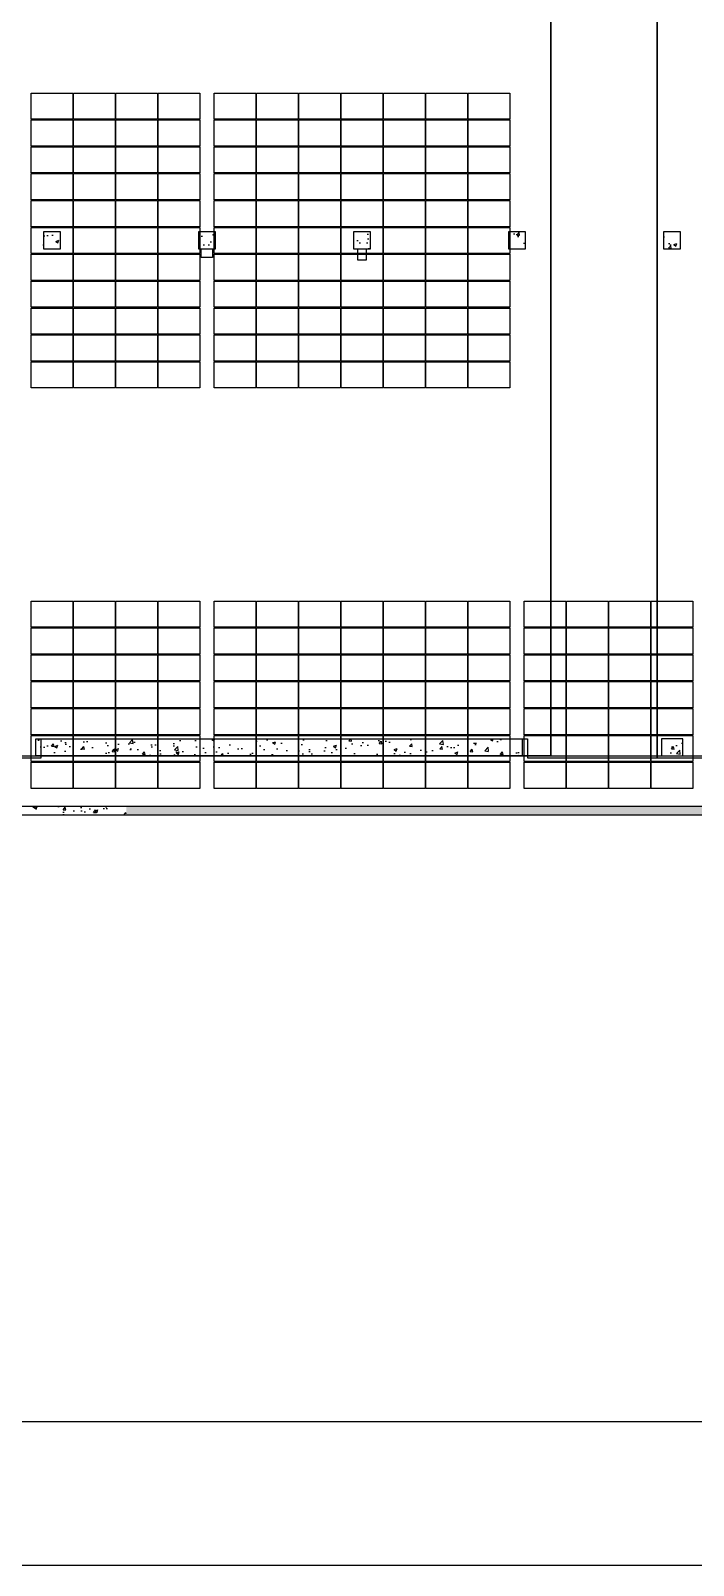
# Model space of a CAD drawing. Header units: inches. Extents: x 0.2 to 35.5, y 0.2 to 23.5.
# Drawn here: x 19.32 to 21.68, y 12.36 to 17.83 of the extents above; entities that cross this region are included whole.
import ezdxf
from ezdxf.enums import TextEntityAlignment as Align

# ---------------------------------------------------------------- set-up
doc = ezdxf.new("R2010")
doc.units = ezdxf.units.IN
doc.header["$MEASUREMENT"] = 0
for name, color, linetype in [('$AUDIT_BAD_LAYER1', 7, 'Continuous'), ('772-1$0$A-AREA', 9, 'Continuous'), ('772-1$0$A-COLS', 1, 'Continuous'), ('772-1$0$A-WALL-PATT', 8, 'Continuous'), ('772-7$0$A-AREA', 9, 'Continuous'), ('772-7$0$A-EQPM', 6, 'Continuous'), ('772-7$0$A-WALL-FULL', 7, 'Continuous'), ('A - Level 1', 7, 'Continuous'), ('A - Level 7', 7, 'Continuous'), ('MODULES', 1, 'Continuous')]:
    doc.layers.add(name, color=color, linetype=linetype)
doc.styles.add('Tahoma', font='TAHOMA.TTF')
pattern_1 = [(50, (2.13899, 8.54015), (0.1080809, -0.00945585), [0.0113014, -0.1243157]), (355, (2.13899, 8.54015), (-0.0209078, 0.1133446), [0.0090411, -0.0994526]), (100.4514, (2.148, 8.53936), (0.0871731, 0.1038887), [0.0096047, -0.1056521]), (46.1842, (2.13899, 8.57029), (0.160818, -0.0249414), [0.0169521, -0.1864736]), (96.6356, (2.15239, 8.56821), (0.1408403, 0.1467856), [0.014407, -0.158478]), (351.1842, (2.13899, 8.57029), (0.1408402, 0.1467858), [0.0135617, -0.1491789]), (21, (2.15406, 8.56275), (0.0899454, -0.0606689), [0.0113014, -0.1243157]), (326, (2.15406, 8.56275), (0.0366641, 0.1092698), [0.0090411, -0.0994526]), (71.4514, (2.16155, 8.5577), (0.1266095, 0.0486007), [0.0096047, -0.1056521]), (37.5, (2.13899, 8.54015), (0.00183232, 0.05016235), [0, -0.0982471, 0, -0.10095943, 0, -0.0998293]), (7.5, (2.13899, 8.54015), (0.03964082, 0.0594322), [0, -0.05756194, 0, -0.0959868, 0, -0.03804814]), (327.5, (2.105387, 8.54015), (0.08043941, -0.0033987), [0, -0.03767143, 0, -0.11753486, 0, -0.1559597]), (317.5, (2.09032, 8.54015), (0.0878778, 0.0150844), [0, -0.04897286, 0, -0.0780552, 0, -0.110754])]
pattern_2 = [(50, (-2.05026, -1.16883), (0.1080809, -0.00945585), [0.0113014, -0.1243157]), (355, (-2.05026, -1.16883), (-0.0209078, 0.1133446), [0.0090411, -0.0994526]), (100.4514, (-2.04126, -1.16961), (0.0871731, 0.1038887), [0.0096047, -0.1056521]), (46.1842, (-2.05026, -1.13869), (0.160818, -0.0249414), [0.016952, -0.1864736]), (96.6356, (-2.03686, -1.14077), (0.1408403, 0.1467856), [0.014407, -0.158478]), (351.1842, (-2.05026, -1.13869), (0.1408402, 0.1467858), [0.0135617, -0.149179]), (21, (-2.035195, -1.14622), (0.0899454, -0.0606689), [0.0113014, -0.1243157]), (326, (-2.0352, -1.14622), (0.0366641, 0.1092698), [0.0090411, -0.0994526]), (71.4514, (-2.0277, -1.15128), (0.1266095, 0.0486007), [0.0096047, -0.1056521]), (37.5, (-2.050263, -1.168826), (0.00183232, 0.05016235), [0, -0.0982471, 0, -0.10095943, 0, -0.0998293]), (7.5, (-2.050263, -1.168826), (0.03964082, 0.0594322), [0, -0.05756194, 0, -0.0959868, 0, -0.03804814]), (327.5, (-2.083866, -1.168826), (0.08043941, -0.0033987), [0, -0.03767143, 0, -0.11753486, 0, -0.1559597]), (317.5, (-2.098935, -1.168826), (0.0878778, 0.0150844), [0, -0.04897286, 0, -0.0780552, 0, -0.110754])]

# ---------------------------------------------------------------- blocks, each defined once
blk = doc.blocks.new('*E220')
at = {"layer": '772-1$0$A-WALL-PATT'}
h = blk.add_hatch(dxfattribs=at)
h.set_pattern_fill('AR-CONC', color=256, scale=0.015069, style=0)
h.set_pattern_definition(pattern_2)
h.paths.add_polyline_path([(3.4952, 3.6274), (3.4952, 3.6877), (3.4349, 3.6877), (3.4349, 3.6274)])
h = blk.add_hatch(dxfattribs=at)
h.set_pattern_fill('AR-CONC', color=256, scale=0.015069, style=0)
h.set_pattern_definition(pattern_2)
h.paths.add_polyline_path([(4.0477, 3.6877), (3.9874, 3.6877), (3.9874, 3.6274), (4.0477, 3.6274)])
h = blk.add_hatch(dxfattribs=at)
h.set_pattern_fill('AR-CONC', color=256, scale=0.015069, style=0)
h.set_pattern_definition(pattern_2)
h.paths.add_polyline_path([(4.6002, 3.6274), (4.6002, 3.6877), (4.5399, 3.6877), (4.5399, 3.6274)])
h = blk.add_hatch(dxfattribs=at)
h.set_pattern_fill('AR-CONC', color=256, scale=0.015069, style=0)
h.set_pattern_definition(pattern_2)
h.paths.add_polyline_path([(5.1527, 3.6274), (5.1527, 3.6877), (5.0925, 3.6877), (5.0925, 3.6274)])
h = blk.add_hatch(dxfattribs=at)
h.set_pattern_fill('AR-CONC', color=256, scale=0.015069, style=0)
h.set_pattern_definition(pattern_2)
h.paths.add_polyline_path([(5.7052, 3.6274), (5.7052, 3.6877), (5.645, 3.6877), (5.645, 3.6274)])
h = blk.add_hatch(dxfattribs=at)
h.set_pattern_fill('AR-CONC', color=256, scale=0.015069, style=0)
h.set_pattern_definition(pattern_1)
h.paths.add_polyline_path([(5.1404, 1.8192), (5.1404, 1.8795), (3.4075, 1.8795), (3.4075, 1.8192)])
h = blk.add_hatch(dxfattribs=at)
h.set_pattern_fill('AR-CONC', color=256, scale=0.015069, style=0)
h.set_pattern_definition(pattern_2)
h.paths.add_polyline_path([(5.7128, 1.8795), (5.6374, 1.8795), (5.6374, 1.8192), (5.7128, 1.8192)])
h = blk.add_hatch(dxfattribs=at)
h.set_pattern_fill('AR-CONC', color=256, scale=0.015069, style=0)
h.set_pattern_definition(pattern_1)
h.paths.add_polyline_path([(3.7299, 1.6384), (2.1309, 1.6384), (2.1309, 1.6083), (3.7299, 1.6083)])
h = blk.add_hatch(dxfattribs=at)
h.set_pattern_fill('AR-CONC', color=256, scale=0.015069, style=0)
h.set_pattern_definition(pattern_1)
h.paths.add_polyline_path([(8.3183, 1.6384), (3.7299, 1.6384), (3.7299, 1.6083), (8.3183, 1.6083)])
at = {"layer": '772-1$0$A-AREA', "elevation": 0}
for points in [[(11.3032, 7.5152), (0.9536, 7.5151), (0.9536, 7.3042), (0.8996, 7.3042), (0.8996, 7.2929), (0.6133, 7.2929), (0.6133, 7.313), (0.5631, 7.313), (0.5631, 7.2627), (0.5832, 7.2627), (0.5832, 7.0468), (0.5719, 7.0468), (0.5719, 6.9865), (0.5826, 6.9865), (0.5826, 6.7278), (0.3509, 6.7278), (0.3509, 6.7316), (0.2303, 6.7316), (0.2303, 1.6083), (8.9877, 1.6083)], [(2.8673, 4.9535), (2.8673, 4.1699), (2.9577, 4.1699), (2.9577, 3.1452), (2.8673, 3.1452), (2.8673, 1.8192), (5.2431, 1.8192), (5.2431, 1.8192), (3.4075, 1.8192), (3.4075, 1.8795), (5.1404, 1.8795), (5.1404, 1.8192), (5.2431, 1.8192), (5.2431, 5.4759)]]:
    blk.add_lwpolyline(points, dxfattribs=at)
for points in [[(5.2431, 5.4759), (5.2431, 1.8192), (6.2954, 1.8192), (6.2954, 3.6224), (6.3306, 3.6224), (6.3306, 3.6074), (6.5114, 3.6074), (6.5114, 3.6224), (6.5466, 3.6224), (6.5466, 3.1151), (6.5114, 3.1151), (6.5114, 3.1503), (6.3306, 3.1503), (6.3306, 3.1151), (6.2954, 3.1151), (6.2954, 1.8192), (7.84, 1.8192), (7.8399, 7.3042), (6.0645, 7.3042), (5.9063, 5.4959), (7.3703, 5.4959), (7.3703, 5.4357), (5.6374, 5.4357), (5.6374, 5.4759)], [(8.9525, 1.8192), (8.9525, 1.6384), (0.2605, 1.6384), (0.2605, 1.8192)]]:
    blk.add_lwpolyline(points, close=True, dxfattribs=at)
at = {"layer": '772-1$0$A-COLS', "elevation": 0}
for points in [[(3.4349, 3.6274), (3.4952, 3.6274), (3.4952, 3.6877), (3.4349, 3.6877)], [(3.9874, 3.6274), (4.0477, 3.6274), (4.0477, 3.6877), (3.9874, 3.6877)], [(4.5399, 3.6274), (4.6002, 3.6274), (4.6002, 3.6877), (4.5399, 3.6877)], [(5.0925, 3.6274), (5.1527, 3.6274), (5.1527, 3.6877), (5.0925, 3.6877)], [(5.645, 3.6274), (5.7052, 3.6274), (5.7052, 3.6877), (5.645, 3.6877)], [(5.6374, 1.8795), (5.6374, 1.8192), (5.7128, 1.8192), (5.7128, 1.8795)]]:
    blk.add_lwpolyline(points, close=True, dxfattribs=at)
blk = doc.blocks.new('*E289')
at = {"layer": '772-7$0$A-AREA', "elevation": 0}
blk.add_lwpolyline([(2.87, 7.943), (2.87, 2.443), (2.87, 2.443), (2.87, 2.443), (2.87, 2.443), (2.87, 2.443), (2.87, 2.443), (3.43, 2.443), (3.43, 2.443), (3.43, 2.5107), (5.1629, 2.5107), (5.1629, 2.443), (5.625, 2.443), (5.625, 6.0669)], dxfattribs=at)
blk.add_lwpolyline([(7.373, 6.0946), (7.373, 6.0669), (5.625, 6.0669), (5.625, 2.443), (7.8426, 2.443), (7.8426, 6.0946)], close=True, dxfattribs=at)
at = {"layer": '772-7$0$A-EQPM', "elevation": 0}
for points in [[(4.0001, 4.2587), (4.0403, 4.2587), (4.0403, 4.2286), (4.0001, 4.2286)], [(4.5878, 4.2587), (4.5878, 4.2185), (4.5577, 4.2185), (4.5577, 4.2587)]]:
    blk.add_lwpolyline(points, close=True, dxfattribs=at)
at = {"layer": '772-7$0$A-WALL-FULL'}
blk.add_lwpolyline([(3.43, 2.4505), (3.43, 2.5107), (5.1629, 2.5107), (5.1629, 2.4505)], close=True, dxfattribs=at)
blk = doc.blocks.new('*U296')
at = {"layer": '$AUDIT_BAD_LAYER1'}
blk.add_line((0.8423, -0.5126), (11.5259, -0.5126), dxfattribs=at)
at = {"layer": '$AUDIT_BAD_LAYER1', "style": 'Tahoma', "flags": 8}
blk.add_attdef('VIEWNAME', text='', height=0.1875, dxfattribs=at).set_placement((1.0922, -0.5109), align=Align.BOTTOM_LEFT)
blk.add_attdef('#', text='', height=0.1875, dxfattribs=at).set_placement((0.5922, -0.5109), align=Align.MIDDLE_CENTER)
blk.add_attdef('VPSCALE', text='', height=0.0938, dxfattribs=at).set_placement((11.5259, -0.589), align=Align.TOP_RIGHT)

msp = doc.modelspace()

# ---------------------------------------------------------------- linework, layer by layer
at = {"layer": '$AUDIT_BAD_LAYER1', "linetype": 'Continuous'}
msp.add_lwpolyline([(15.9316, 12.8733), (27.4575, 12.8733), (27.4575, 22.8538), (15.9316, 22.8538)], close=True, dxfattribs=at)
at = {"layer": 'MODULES', "elevation": 0}
for points in [[(19.4735, 17.5188), (19.3251, 17.5188), (19.3251, 17.6121), (19.4735, 17.6121)], [(19.6244, 17.5188), (19.476, 17.5188), (19.476, 17.6121), (19.6244, 17.6121)], [(19.7754, 17.5188), (19.6269, 17.5188), (19.6269, 17.6121), (19.7754, 17.6121)], [(19.9263, 17.5188), (19.7779, 17.5188), (19.7779, 17.6121), (19.9263, 17.6121)], [(20.1257, 17.5188), (19.9773, 17.5188), (19.9773, 17.6121), (20.1257, 17.6121)], [(20.2766, 17.5188), (20.1282, 17.5188), (20.1282, 17.6121), (20.2766, 17.6121)], [(20.4276, 17.5188), (20.2791, 17.5188), (20.2791, 17.6121), (20.4276, 17.6121)], [(20.5785, 17.5188), (20.4301, 17.5188), (20.4301, 17.6121), (20.5785, 17.6121)], [(20.7294, 17.5188), (20.581, 17.5188), (20.581, 17.6121), (20.7294, 17.6121)], [(20.8804, 17.5188), (20.732, 17.5188), (20.732, 17.6121), (20.8804, 17.6121)], [(21.0313, 17.5188), (20.8829, 17.5188), (20.8829, 17.6121), (21.0313, 17.6121)], [(19.4735, 17.4229), (19.3251, 17.4229), (19.3251, 17.5163), (19.4735, 17.5163)], [(19.6244, 17.4229), (19.476, 17.4229), (19.476, 17.5163), (19.6244, 17.5163)], [(19.7754, 17.4229), (19.6269, 17.4229), (19.6269, 17.5163), (19.7754, 17.5163)], [(19.9263, 17.4229), (19.7779, 17.4229), (19.7779, 17.5163), (19.9263, 17.5163)], [(20.1257, 17.4229), (19.9773, 17.4229), (19.9773, 17.5163), (20.1257, 17.5163)], [(20.2766, 17.4229), (20.1282, 17.4229), (20.1282, 17.5163), (20.2766, 17.5163)], [(20.4276, 17.4229), (20.2791, 17.4229), (20.2791, 17.5163), (20.4276, 17.5163)], [(20.5785, 17.4229), (20.4301, 17.4229), (20.4301, 17.5163), (20.5785, 17.5163)], [(20.7294, 17.4229), (20.581, 17.4229), (20.581, 17.5163), (20.7294, 17.5163)], [(20.8804, 17.4229), (20.732, 17.4229), (20.732, 17.5163), (20.8804, 17.5163)], [(21.0313, 17.4229), (20.8829, 17.4229), (20.8829, 17.5163), (21.0313, 17.5163)], [(19.4735, 17.3271), (19.3251, 17.3271), (19.3251, 17.4204), (19.4735, 17.4204)], [(19.6244, 17.3271), (19.476, 17.3271), (19.476, 17.4204), (19.6244, 17.4204)], [(19.7754, 17.3271), (19.6269, 17.3271), (19.6269, 17.4204), (19.7754, 17.4204)], [(19.9263, 17.3271), (19.7779, 17.3271), (19.7779, 17.4204), (19.9263, 17.4204)], [(20.1257, 17.3271), (19.9773, 17.3271), (19.9773, 17.4204), (20.1257, 17.4204)], [(20.2766, 17.3271), (20.1282, 17.3271), (20.1282, 17.4204), (20.2766, 17.4204)], [(20.4276, 17.3271), (20.2791, 17.3271), (20.2791, 17.4204), (20.4276, 17.4204)], [(20.5785, 17.3271), (20.4301, 17.3271), (20.4301, 17.4204), (20.5785, 17.4204)], [(20.7294, 17.3271), (20.581, 17.3271), (20.581, 17.4204), (20.7294, 17.4204)], [(20.8804, 17.3271), (20.732, 17.3271), (20.732, 17.4204), (20.8804, 17.4204)], [(21.0313, 17.3271), (20.8829, 17.3271), (20.8829, 17.4204), (21.0313, 17.4204)], [(19.4735, 17.2312), (19.3251, 17.2312), (19.3251, 17.3246), (19.4735, 17.3246)], [(19.6244, 17.2312), (19.476, 17.2312), (19.476, 17.3246), (19.6244, 17.3246)], [(19.7754, 17.2312), (19.6269, 17.2312), (19.6269, 17.3246), (19.7754, 17.3246)], [(19.9263, 17.2312), (19.7779, 17.2312), (19.7779, 17.3246), (19.9263, 17.3246)], [(20.1257, 17.2312), (19.9773, 17.2312), (19.9773, 17.3246), (20.1257, 17.3246)], [(20.2766, 17.2312), (20.1282, 17.2312), (20.1282, 17.3246), (20.2766, 17.3246)], [(20.4276, 17.2312), (20.2791, 17.2312), (20.2791, 17.3246), (20.4276, 17.3246)], [(20.5785, 17.2312), (20.4301, 17.2312), (20.4301, 17.3246), (20.5785, 17.3246)], [(20.7294, 17.2312), (20.581, 17.2312), (20.581, 17.3246), (20.7294, 17.3246)], [(20.8804, 17.2312), (20.732, 17.2312), (20.732, 17.3246), (20.8804, 17.3246)], [(21.0313, 17.2312), (20.8829, 17.2312), (20.8829, 17.3246), (21.0313, 17.3246)], [(19.4735, 17.1354), (19.3251, 17.1354), (19.3251, 17.2287), (19.4735, 17.2287)], [(19.6244, 17.1354), (19.476, 17.1354), (19.476, 17.2287), (19.6244, 17.2287)], [(19.7754, 17.1354), (19.6269, 17.1354), (19.6269, 17.2287), (19.7754, 17.2287)], [(19.9263, 17.1354), (19.7779, 17.1354), (19.7779, 17.2287), (19.9263, 17.2287)], [(20.1257, 17.1354), (19.9773, 17.1354), (19.9773, 17.2287), (20.1257, 17.2287)], [(20.2766, 17.1354), (20.1282, 17.1354), (20.1282, 17.2287), (20.2766, 17.2287)], [(20.4276, 17.1354), (20.2791, 17.1354), (20.2791, 17.2287), (20.4276, 17.2287)], [(20.5785, 17.1354), (20.4301, 17.1354), (20.4301, 17.2287), (20.5785, 17.2287)], [(20.7294, 17.1354), (20.581, 17.1354), (20.581, 17.2287), (20.7294, 17.2287)], [(20.8804, 17.1354), (20.732, 17.1354), (20.732, 17.2287), (20.8804, 17.2287)], [(21.0313, 17.1354), (20.8829, 17.1354), (20.8829, 17.2287), (21.0313, 17.2287)], [(19.4735, 17.0395), (19.3251, 17.0395), (19.3251, 17.1329), (19.4735, 17.1329)], [(19.6244, 17.0395), (19.476, 17.0395), (19.476, 17.1329), (19.6244, 17.1329)], [(19.7754, 17.0395), (19.6269, 17.0395), (19.6269, 17.1329), (19.7754, 17.1329)], [(19.9263, 17.0395), (19.7779, 17.0395), (19.7779, 17.1329), (19.9263, 17.1329)], [(20.1257, 17.0395), (19.9773, 17.0395), (19.9773, 17.1329), (20.1257, 17.1329)], [(20.2766, 17.0395), (20.1282, 17.0395), (20.1282, 17.1329), (20.2766, 17.1329)], [(20.4276, 17.0395), (20.2791, 17.0395), (20.2791, 17.1329), (20.4276, 17.1329)], [(20.5785, 17.0395), (20.4301, 17.0395), (20.4301, 17.1329), (20.5785, 17.1329)], [(20.7294, 17.0395), (20.581, 17.0395), (20.581, 17.1329), (20.7294, 17.1329)], [(20.8804, 17.0395), (20.732, 17.0395), (20.732, 17.1329), (20.8804, 17.1329)], [(21.0313, 17.0395), (20.8829, 17.0395), (20.8829, 17.1329), (21.0313, 17.1329)], [(19.4735, 16.9437), (19.3251, 16.9437), (19.3251, 17.037), (19.4735, 17.037)], [(19.6244, 16.9437), (19.476, 16.9437), (19.476, 17.037), (19.6244, 17.037)], [(19.7754, 16.9437), (19.6269, 16.9437), (19.6269, 17.037), (19.7754, 17.037)], [(19.9263, 16.9437), (19.7779, 16.9437), (19.7779, 17.037), (19.9263, 17.037)], [(20.1257, 16.9437), (19.9773, 16.9437), (19.9773, 17.037), (20.1257, 17.037)], [(20.2766, 16.9437), (20.1282, 16.9437), (20.1282, 17.037), (20.2766, 17.037)], [(20.4276, 16.9437), (20.2791, 16.9437), (20.2791, 17.037), (20.4276, 17.037)], [(20.5785, 16.9437), (20.4301, 16.9437), (20.4301, 17.037), (20.5785, 17.037)], [(20.7294, 16.9437), (20.581, 16.9437), (20.581, 17.037), (20.7294, 17.037)], [(20.8804, 16.9437), (20.732, 16.9437), (20.732, 17.037), (20.8804, 17.037)], [(21.0313, 16.9437), (20.8829, 16.9437), (20.8829, 17.037), (21.0313, 17.037)], [(19.4735, 16.8478), (19.3251, 16.8478), (19.3251, 16.9412), (19.4735, 16.9412)], [(19.6244, 16.8478), (19.476, 16.8478), (19.476, 16.9412), (19.6244, 16.9412)], [(19.7754, 16.8478), (19.6269, 16.8478), (19.6269, 16.9412), (19.7754, 16.9412)], [(19.9263, 16.8478), (19.7779, 16.8478), (19.7779, 16.9412), (19.9263, 16.9412)], [(20.1257, 16.8478), (19.9773, 16.8478), (19.9773, 16.9412), (20.1257, 16.9412)], [(20.2766, 16.8478), (20.1282, 16.8478), (20.1282, 16.9412), (20.2766, 16.9412)], [(20.4276, 16.8478), (20.2791, 16.8478), (20.2791, 16.9412), (20.4276, 16.9412)], [(20.5785, 16.8478), (20.4301, 16.8478), (20.4301, 16.9412), (20.5785, 16.9412)], [(20.7294, 16.8478), (20.581, 16.8478), (20.581, 16.9412), (20.7294, 16.9412)], [(20.8804, 16.8478), (20.732, 16.8478), (20.732, 16.9412), (20.8804, 16.9412)], [(21.0313, 16.8478), (20.8829, 16.8478), (20.8829, 16.9412), (21.0313, 16.9412)], [(19.4735, 16.752), (19.3251, 16.752), (19.3251, 16.8453), (19.4735, 16.8453)], [(19.6244, 16.752), (19.476, 16.752), (19.476, 16.8453), (19.6244, 16.8453)], [(19.7754, 16.752), (19.6269, 16.752), (19.6269, 16.8453), (19.7754, 16.8453)], [(19.9263, 16.752), (19.7779, 16.752), (19.7779, 16.8453), (19.9263, 16.8453)], [(20.1257, 16.752), (19.9773, 16.752), (19.9773, 16.8453), (20.1257, 16.8453)], [(20.2766, 16.752), (20.1282, 16.752), (20.1282, 16.8453), (20.2766, 16.8453)], [(20.4276, 16.752), (20.2791, 16.752), (20.2791, 16.8453), (20.4276, 16.8453)], [(20.5785, 16.752), (20.4301, 16.752), (20.4301, 16.8453), (20.5785, 16.8453)], [(20.7294, 16.752), (20.581, 16.752), (20.581, 16.8453), (20.7294, 16.8453)], [(20.8804, 16.752), (20.732, 16.752), (20.732, 16.8453), (20.8804, 16.8453)], [(21.0313, 16.752), (20.8829, 16.752), (20.8829, 16.8453), (21.0313, 16.8453)], [(19.4735, 16.6561), (19.3251, 16.6561), (19.3251, 16.7494), (19.4735, 16.7494)], [(19.6244, 16.6561), (19.476, 16.6561), (19.476, 16.7494), (19.6244, 16.7494)], [(19.7754, 16.6561), (19.6269, 16.6561), (19.6269, 16.7494), (19.7754, 16.7494)], [(19.9263, 16.6561), (19.7779, 16.6561), (19.7779, 16.7494), (19.9263, 16.7494)], [(20.1257, 16.6561), (19.9773, 16.6561), (19.9773, 16.7494), (20.1257, 16.7494)], [(20.2766, 16.6561), (20.1282, 16.6561), (20.1282, 16.7494), (20.2766, 16.7494)], [(20.4276, 16.6561), (20.2791, 16.6561), (20.2791, 16.7494), (20.4276, 16.7494)], [(20.5785, 16.6561), (20.4301, 16.6561), (20.4301, 16.7494), (20.5785, 16.7494)], [(20.7294, 16.6561), (20.581, 16.6561), (20.581, 16.7494), (20.7294, 16.7494)], [(20.8804, 16.6561), (20.732, 16.6561), (20.732, 16.7494), (20.8804, 16.7494)], [(21.0313, 16.6561), (20.8829, 16.6561), (20.8829, 16.7494), (21.0313, 16.7494)], [(19.4735, 16.5602), (19.3251, 16.5602), (19.3251, 16.6536), (19.4735, 16.6536)], [(19.6244, 16.5602), (19.476, 16.5602), (19.476, 16.6536), (19.6244, 16.6536)], [(19.7754, 16.5602), (19.6269, 16.5602), (19.6269, 16.6536), (19.7754, 16.6536)], [(19.9263, 16.5602), (19.7779, 16.5602), (19.7779, 16.6536), (19.9263, 16.6536)], [(20.1257, 16.5602), (19.9773, 16.5602), (19.9773, 16.6536), (20.1257, 16.6536)], [(20.2766, 16.5602), (20.1282, 16.5602), (20.1282, 16.6536), (20.2766, 16.6536)], [(20.4276, 16.5602), (20.2791, 16.5602), (20.2791, 16.6536), (20.4276, 16.6536)], [(20.5785, 16.5602), (20.4301, 16.5602), (20.4301, 16.6536), (20.5785, 16.6536)], [(20.7294, 16.5602), (20.581, 16.5602), (20.581, 16.6536), (20.7294, 16.6536)], [(20.8804, 16.5602), (20.732, 16.5602), (20.732, 16.6536), (20.8804, 16.6536)], [(21.0313, 16.5602), (20.8829, 16.5602), (20.8829, 16.6536), (21.0313, 16.6536)]]:
    msp.add_lwpolyline(points, close=True, dxfattribs=at)
at = {"layer": 'MODULES'}
for points in [[(19.3251, 15.8001), (19.4735, 15.8001), (19.4735, 15.7068), (19.3251, 15.7068)], [(19.476, 15.8001), (19.6244, 15.8001), (19.6244, 15.7068), (19.476, 15.7068)], [(19.6269, 15.8001), (19.7754, 15.8001), (19.7754, 15.7068), (19.6269, 15.7068)], [(19.7779, 15.8001), (19.9263, 15.8001), (19.9263, 15.7068), (19.7779, 15.7068)], [(19.9773, 15.8001), (20.1257, 15.8001), (20.1257, 15.7068), (19.9773, 15.7068)], [(20.1282, 15.8001), (20.2767, 15.8001), (20.2767, 15.7068), (20.1282, 15.7068)], [(20.2792, 15.8001), (20.4276, 15.8001), (20.4276, 15.7068), (20.2792, 15.7068)], [(20.4301, 15.8001), (20.5785, 15.8001), (20.5785, 15.7068), (20.4301, 15.7068)], [(20.581, 15.8001), (20.7295, 15.8001), (20.7295, 15.7068), (20.581, 15.7068)], [(20.732, 15.8001), (20.8804, 15.8001), (20.8804, 15.7068), (20.732, 15.7068)], [(20.8829, 15.8001), (21.0313, 15.8001), (21.0313, 15.7068), (20.8829, 15.7068)], [(21.0823, 15.8001), (21.2307, 15.8001), (21.2307, 15.7068), (21.0823, 15.7068)], [(21.2333, 15.8001), (21.3817, 15.8001), (21.3817, 15.7068), (21.2333, 15.7068)], [(21.3842, 15.8001), (21.5326, 15.8001), (21.5326, 15.7068), (21.3842, 15.7068)], [(21.5351, 15.8001), (21.6836, 15.8001), (21.6836, 15.7068), (21.5351, 15.7068)], [(19.3251, 15.7043), (19.4735, 15.7043), (19.4735, 15.6109), (19.3251, 15.6109)], [(19.476, 15.7043), (19.6244, 15.7043), (19.6244, 15.6109), (19.476, 15.6109)], [(19.6269, 15.7043), (19.7754, 15.7043), (19.7754, 15.6109), (19.6269, 15.6109)], [(19.7779, 15.7043), (19.9263, 15.7043), (19.9263, 15.6109), (19.7779, 15.6109)], [(19.9773, 15.7043), (20.1257, 15.7043), (20.1257, 15.6109), (19.9773, 15.6109)], [(20.1282, 15.7043), (20.2767, 15.7043), (20.2767, 15.6109), (20.1282, 15.6109)], [(20.2792, 15.7043), (20.4276, 15.7043), (20.4276, 15.6109), (20.2792, 15.6109)], [(20.4301, 15.7043), (20.5785, 15.7043), (20.5785, 15.6109), (20.4301, 15.6109)], [(20.581, 15.7043), (20.7295, 15.7043), (20.7295, 15.6109), (20.581, 15.6109)], [(20.732, 15.7043), (20.8804, 15.7043), (20.8804, 15.6109), (20.732, 15.6109)], [(20.8829, 15.7043), (21.0313, 15.7043), (21.0313, 15.6109), (20.8829, 15.6109)], [(21.0823, 15.7043), (21.2307, 15.7043), (21.2307, 15.6109), (21.0823, 15.6109)], [(21.2333, 15.7043), (21.3817, 15.7043), (21.3817, 15.6109), (21.2333, 15.6109)], [(21.3842, 15.7043), (21.5326, 15.7043), (21.5326, 15.6109), (21.3842, 15.6109)], [(21.5351, 15.7043), (21.6836, 15.7043), (21.6836, 15.6109), (21.5351, 15.6109)], [(19.3251, 15.6084), (19.4735, 15.6084), (19.4735, 15.5151), (19.3251, 15.5151)], [(19.476, 15.6084), (19.6244, 15.6084), (19.6244, 15.5151), (19.476, 15.5151)], [(19.6269, 15.6084), (19.7754, 15.6084), (19.7754, 15.5151), (19.6269, 15.5151)], [(19.7779, 15.6084), (19.9263, 15.6084), (19.9263, 15.5151), (19.7779, 15.5151)], [(19.9773, 15.6084), (20.1257, 15.6084), (20.1257, 15.5151), (19.9773, 15.5151)], [(20.1282, 15.6084), (20.2767, 15.6084), (20.2767, 15.5151), (20.1282, 15.5151)], [(20.2792, 15.6084), (20.4276, 15.6084), (20.4276, 15.5151), (20.2792, 15.5151)], [(20.4301, 15.6084), (20.5785, 15.6084), (20.5785, 15.5151), (20.4301, 15.5151)], [(20.581, 15.6084), (20.7295, 15.6084), (20.7295, 15.5151), (20.581, 15.5151)], [(20.732, 15.6084), (20.8804, 15.6084), (20.8804, 15.5151), (20.732, 15.5151)], [(20.8829, 15.6084), (21.0313, 15.6084), (21.0313, 15.5151), (20.8829, 15.5151)], [(21.0823, 15.6084), (21.2307, 15.6084), (21.2307, 15.5151), (21.0823, 15.5151)], [(21.2333, 15.6084), (21.3817, 15.6084), (21.3817, 15.5151), (21.2333, 15.5151)], [(21.3842, 15.6084), (21.5326, 15.6084), (21.5326, 15.5151), (21.3842, 15.5151)], [(21.5351, 15.6084), (21.6836, 15.6084), (21.6836, 15.5151), (21.5351, 15.5151)], [(19.3251, 15.5126), (19.4735, 15.5126), (19.4735, 15.4192), (19.3251, 15.4192)], [(19.476, 15.5126), (19.6244, 15.5126), (19.6244, 15.4192), (19.476, 15.4192)], [(19.6269, 15.5126), (19.7754, 15.5126), (19.7754, 15.4192), (19.6269, 15.4192)], [(19.7779, 15.5126), (19.9263, 15.5126), (19.9263, 15.4192), (19.7779, 15.4192)], [(19.9773, 15.5126), (20.1257, 15.5126), (20.1257, 15.4192), (19.9773, 15.4192)], [(20.1282, 15.5126), (20.2767, 15.5126), (20.2767, 15.4192), (20.1282, 15.4192)], [(20.2792, 15.5126), (20.4276, 15.5126), (20.4276, 15.4192), (20.2792, 15.4192)], [(20.4301, 15.5126), (20.5785, 15.5126), (20.5785, 15.4192), (20.4301, 15.4192)], [(20.581, 15.5126), (20.7295, 15.5126), (20.7295, 15.4192), (20.581, 15.4192)], [(20.732, 15.5126), (20.8804, 15.5126), (20.8804, 15.4192), (20.732, 15.4192)], [(20.8829, 15.5126), (21.0313, 15.5126), (21.0313, 15.4192), (20.8829, 15.4192)], [(21.0823, 15.5126), (21.2307, 15.5126), (21.2307, 15.4192), (21.0823, 15.4192)], [(21.2333, 15.5126), (21.3817, 15.5126), (21.3817, 15.4192), (21.2333, 15.4192)], [(21.3842, 15.5126), (21.5326, 15.5126), (21.5326, 15.4192), (21.3842, 15.4192)], [(21.5351, 15.5126), (21.6836, 15.5126), (21.6836, 15.4192), (21.5351, 15.4192)], [(19.3251, 15.4167), (19.4735, 15.4167), (19.4735, 15.3234), (19.3251, 15.3234)], [(19.476, 15.4167), (19.6244, 15.4167), (19.6244, 15.3234), (19.476, 15.3234)], [(19.6269, 15.4167), (19.7754, 15.4167), (19.7754, 15.3234), (19.6269, 15.3234)], [(19.7779, 15.4167), (19.9263, 15.4167), (19.9263, 15.3234), (19.7779, 15.3234)], [(19.9773, 15.4167), (20.1257, 15.4167), (20.1257, 15.3234), (19.9773, 15.3234)], [(20.1282, 15.4167), (20.2767, 15.4167), (20.2767, 15.3234), (20.1282, 15.3234)], [(20.2792, 15.4167), (20.4276, 15.4167), (20.4276, 15.3234), (20.2792, 15.3234)], [(20.4301, 15.4167), (20.5785, 15.4167), (20.5785, 15.3234), (20.4301, 15.3234)], [(20.581, 15.4167), (20.7295, 15.4167), (20.7295, 15.3234), (20.581, 15.3234)], [(20.732, 15.4167), (20.8804, 15.4167), (20.8804, 15.3234), (20.732, 15.3234)], [(20.8829, 15.4167), (21.0313, 15.4167), (21.0313, 15.3234), (20.8829, 15.3234)], [(21.0823, 15.4167), (21.2307, 15.4167), (21.2307, 15.3234), (21.0823, 15.3234)], [(21.2333, 15.4167), (21.3817, 15.4167), (21.3817, 15.3234), (21.2333, 15.3234)], [(21.3842, 15.4167), (21.5326, 15.4167), (21.5326, 15.3234), (21.3842, 15.3234)], [(21.5351, 15.4167), (21.6836, 15.4167), (21.6836, 15.3234), (21.5351, 15.3234)], [(19.3251, 15.3209), (19.4735, 15.3209), (19.4735, 15.2275), (19.3251, 15.2275)], [(19.476, 15.3209), (19.6244, 15.3209), (19.6244, 15.2275), (19.476, 15.2275)], [(19.6269, 15.3209), (19.7754, 15.3209), (19.7754, 15.2275), (19.6269, 15.2275)], [(19.7779, 15.3209), (19.9263, 15.3209), (19.9263, 15.2275), (19.7779, 15.2275)], [(19.9773, 15.3209), (20.1257, 15.3209), (20.1257, 15.2275), (19.9773, 15.2275)], [(20.1282, 15.3209), (20.2767, 15.3209), (20.2767, 15.2275), (20.1282, 15.2275)], [(20.2792, 15.3209), (20.4276, 15.3209), (20.4276, 15.2275), (20.2792, 15.2275)], [(20.4301, 15.3209), (20.5785, 15.3209), (20.5785, 15.2275), (20.4301, 15.2275)], [(20.581, 15.3209), (20.7295, 15.3209), (20.7295, 15.2275), (20.581, 15.2275)], [(20.732, 15.3209), (20.8804, 15.3209), (20.8804, 15.2275), (20.732, 15.2275)], [(20.8829, 15.3209), (21.0313, 15.3209), (21.0313, 15.2275), (20.8829, 15.2275)], [(21.0823, 15.3209), (21.2307, 15.3209), (21.2307, 15.2275), (21.0823, 15.2275)], [(21.2333, 15.3209), (21.3817, 15.3209), (21.3817, 15.2275), (21.2333, 15.2275)], [(21.3842, 15.3209), (21.5326, 15.3209), (21.5326, 15.2275), (21.3842, 15.2275)], [(21.5351, 15.3209), (21.6836, 15.3209), (21.6836, 15.2275), (21.5351, 15.2275)], [(19.3251, 15.225), (19.4735, 15.225), (19.4735, 15.1317), (19.3251, 15.1317)], [(19.476, 15.225), (19.6244, 15.225), (19.6244, 15.1317), (19.476, 15.1317)], [(19.6269, 15.225), (19.7754, 15.225), (19.7754, 15.1317), (19.6269, 15.1317)], [(19.7779, 15.225), (19.9263, 15.225), (19.9263, 15.1317), (19.7779, 15.1317)], [(19.9773, 15.225), (20.1257, 15.225), (20.1257, 15.1317), (19.9773, 15.1317)], [(20.1282, 15.225), (20.2767, 15.225), (20.2767, 15.1317), (20.1282, 15.1317)], [(20.2792, 15.225), (20.4276, 15.225), (20.4276, 15.1317), (20.2792, 15.1317)], [(20.4301, 15.225), (20.5785, 15.225), (20.5785, 15.1317), (20.4301, 15.1317)], [(20.581, 15.225), (20.7295, 15.225), (20.7295, 15.1317), (20.581, 15.1317)], [(20.732, 15.225), (20.8804, 15.225), (20.8804, 15.1317), (20.732, 15.1317)], [(20.8829, 15.225), (21.0313, 15.225), (21.0313, 15.1317), (20.8829, 15.1317)], [(21.0823, 15.225), (21.2307, 15.225), (21.2307, 15.1317), (21.0823, 15.1317)], [(21.2333, 15.225), (21.3817, 15.225), (21.3817, 15.1317), (21.2333, 15.1317)], [(21.3842, 15.225), (21.5326, 15.225), (21.5326, 15.1317), (21.3842, 15.1317)], [(21.5351, 15.225), (21.6836, 15.225), (21.6836, 15.1317), (21.5351, 15.1317)]]:
    msp.add_lwpolyline(points, close=True, dxfattribs=at)

# ---------------------------------------------------------------- block references
at = {"layer": '$AUDIT_BAD_LAYER1'}
msp.add_blockref('*U296', (15.9316, 12.8733), dxfattribs=at)
at = {"layer": 'A - Level 1', "color": 7}
msp.add_blockref('*E220', (15.9342, 13.4291, 0), dxfattribs=at)
at = {"layer": 'A - Level 7'}
msp.add_blockref('*E289', (15.9316, 12.7974, 0), dxfattribs=at)

doc.saveas('drawing.dxf')
